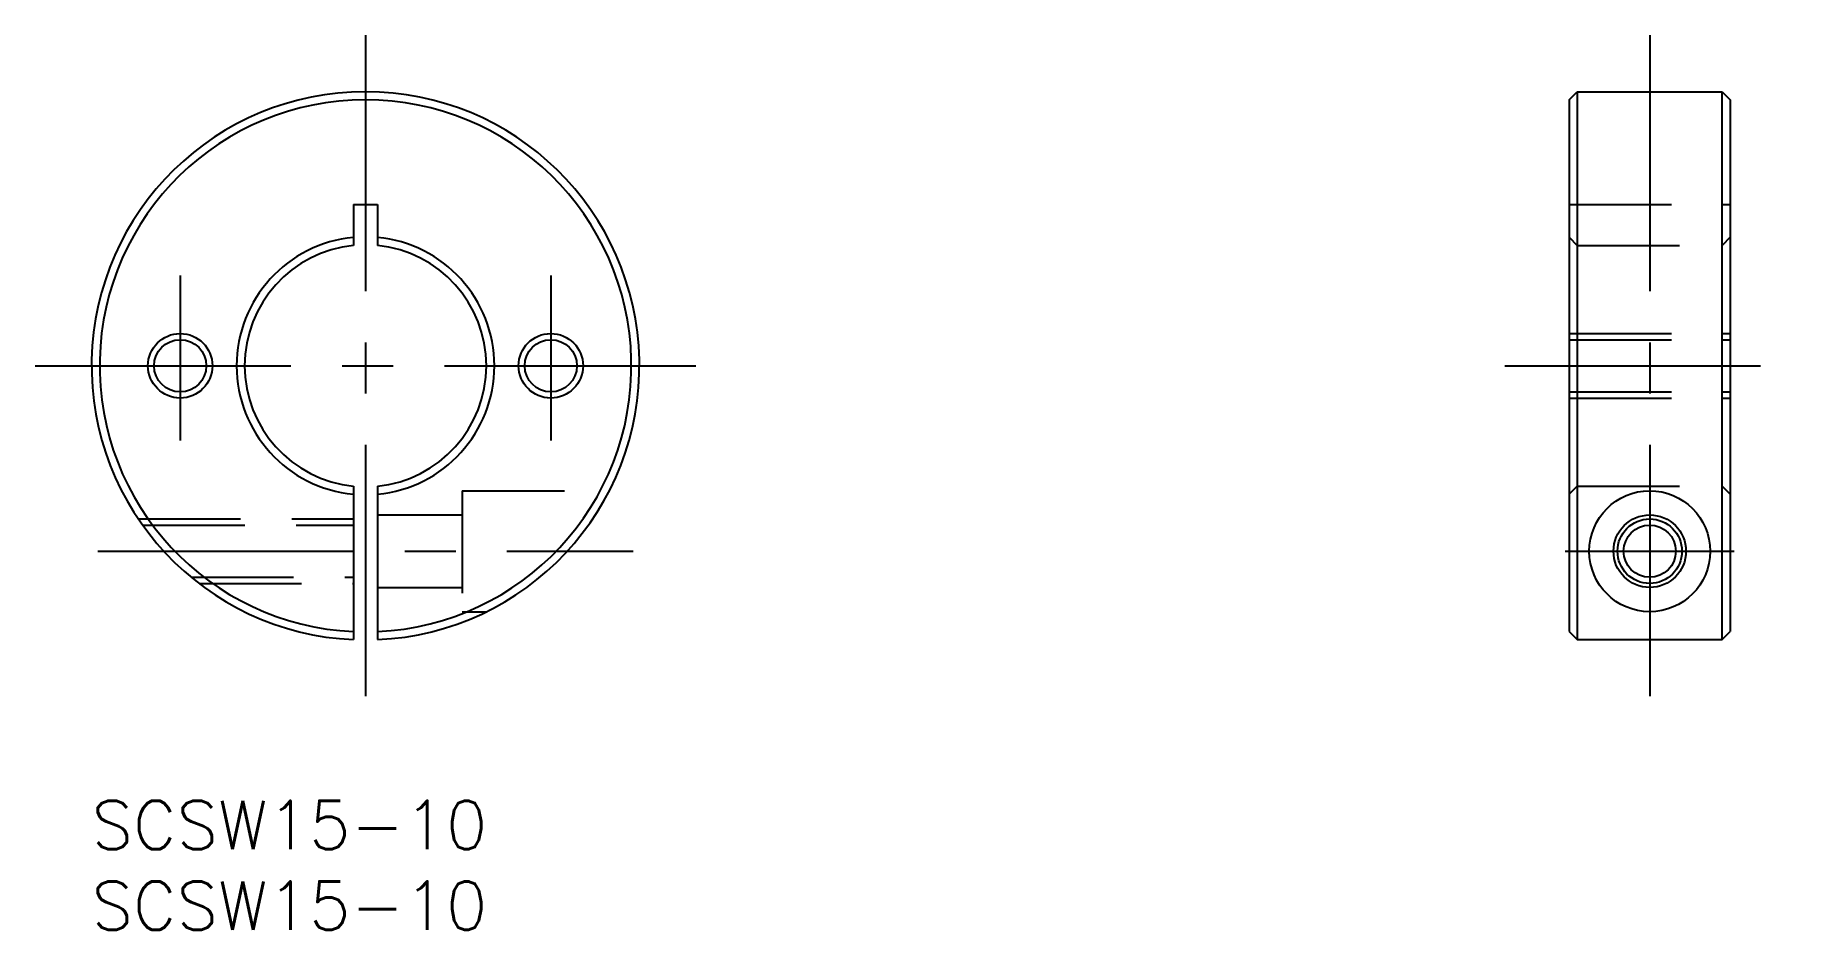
# Model space of a CAD drawing. Extents: x -4 to 106, y -8 to 47.
import ezdxf

# ---------------------------------------------------------------- set-up
doc = ezdxf.new("R2010")
doc.units = 0
doc.header["$LTSCALE"] = 0.5
doc.linetypes.add('CENTER', pattern=[50.8, 31.75, -6.35, 6.35, -6.35])
doc.linetypes.add('DASHED', pattern=[19.05, 12.7, -6.35])
for name, color, linetype in [('MSM_CENTER', 1, 'CENTER'), ('MSM_CONTINUOUS', 7, 'CONTINUOUS'), ('MSM_DASHED', 4, 'DASHED'), ('MSM_NARROW', 5, 'CONTINUOUS'), ('MSM_PART_NUMBER', 7, 'CONTINUOUS')]:
    doc.layers.add(name, color=color, linetype=linetype)
doc.styles.get("Standard").update_dxf_attribs({"font": 'txt.shx', "height": 3, "bigfont": 'bigfont.shx'})

# ---------------------------------------------------------------- blocks, each defined once
blk = doc.blocks.new('*U2')
at = {"layer": 'MSM_PART_NUMBER'}
blk.add_text('SCSW15-10', height=3, dxfattribs=at).set_placement((0, -3))
blk = doc.blocks.new('*U3')
at = {"layer": 'MSM_PART_NUMBER'}
blk.add_text('SCSW15-10', height=3, dxfattribs=at).set_placement((0, -8))

msp = doc.modelspace()

# ---------------------------------------------------------------- linework, layer by layer
at = {"layer": 'MSM_CENTER'}
for p, q in [((17, 47.48), (17, 6.48)), ((96.7, 47.48), (96.7, 6.48)), ((5.5, 32.58), (5.5, 22.35)), ((28.5, 32.58), (28.5, 22.35)), ((-3.5, 26.98), (37.5, 26.98)), ((87.7, 26.98), (105.7, 26.98)), ((0.38, 15.48), (33.62, 15.48)), ((91.45, 15.48), (101.95, 15.48))]:
    msp.add_line(p, q, dxfattribs=at)
at = {"layer": 'MSM_CONTINUOUS'}
for p, q in [((91.7, 43.48), (92.2, 43.98)), ((92.2, 43.98), (92.2, 10)), ((92.2, 43.98), (101.2, 43.98)), ((101.2, 10), (101.2, 43.98)), ((101.2, 43.98), (101.7, 43.48)), ((91.7, 43.48), (91.7, 10.5)), ((101.7, 43.48), (101.7, 10.5)), ((16.25, 36.98), (17.75, 36.98)), ((16.25, 36.98), (16.25, 34.45)), ((17.75, 36.98), (17.75, 34.45)), ((16.25, 19.52), (16.25, 10)), ((17.75, 19.52), (17.75, 10)), ((91.7, 10.5), (92.2, 10)), ((92.2, 10), (101.2, 10)), ((101.2, 10), (101.7, 10.5))]:
    msp.add_line(p, q, dxfattribs=at)
for centre, radius in [((5.5, 26.98), 1.62), ((28.5, 26.98), 1.62), ((96.7, 15.48), 3.75), ((96.7, 15.48), 2.25), ((96.7, 15.48), 1.62)]:
    msp.add_circle(centre, radius, dxfattribs=at)
for radius, start, end in [(17, 272.5286, 267.4714), (16.5, 272.6053, 267.3947), (8, 95.3794, 264.6206), (8, 275.3794, 84.6206), (7.5, 95.7392, 264.2608), (7.5, 275.7392, 84.2608)]:
    msp.add_arc((17, 26.98), radius, start, end, dxfattribs=at)
at = {"layer": 'MSM_DASHED'}
for p, q in [((91.7, 36.98), (101.7, 36.98)), ((91.7, 34.95), (92.2, 34.45)), ((101.7, 34.95), (101.2, 34.45)), ((92.2, 34.45), (101.2, 34.45)), ((91.7, 28.98), (101.7, 28.98)), ((91.7, 28.6), (101.7, 28.6)), ((91.7, 25.36), (101.7, 25.36)), ((91.7, 24.98), (101.7, 24.98)), ((23, 19.23), (32.13, 19.23)), ((23, 19.23), (23, 11.73)), ((91.7, 19.02), (92.2, 19.52)), ((92.2, 19.52), (101.2, 19.52)), ((101.7, 19.02), (101.2, 19.52)), ((2.9, 17.48), (16.25, 17.48)), ((17.75, 17.73), (23, 17.73)), ((3.17, 17.1), (16.25, 17.1)), ((6.19, 13.86), (16.25, 13.86)), ((6.67, 13.48), (16.25, 13.48)), ((17.75, 13.23), (23, 13.23)), ((23, 11.73), (24.51, 11.73))]:
    msp.add_line(p, q, dxfattribs=at)
at = {"layer": 'MSM_NARROW'}
for centre in [(5.5, 26.98), (28.5, 26.98), (96.7, 15.48)]:
    msp.add_circle(centre, 2, dxfattribs=at)

# ---------------------------------------------------------------- block references
at = {"layer": 'MSM_CONTINUOUS'}
for name in ['*U2', '*U3']:
    msp.add_blockref(name, (0, 0), dxfattribs=at)

doc.saveas('drawing.dxf')
